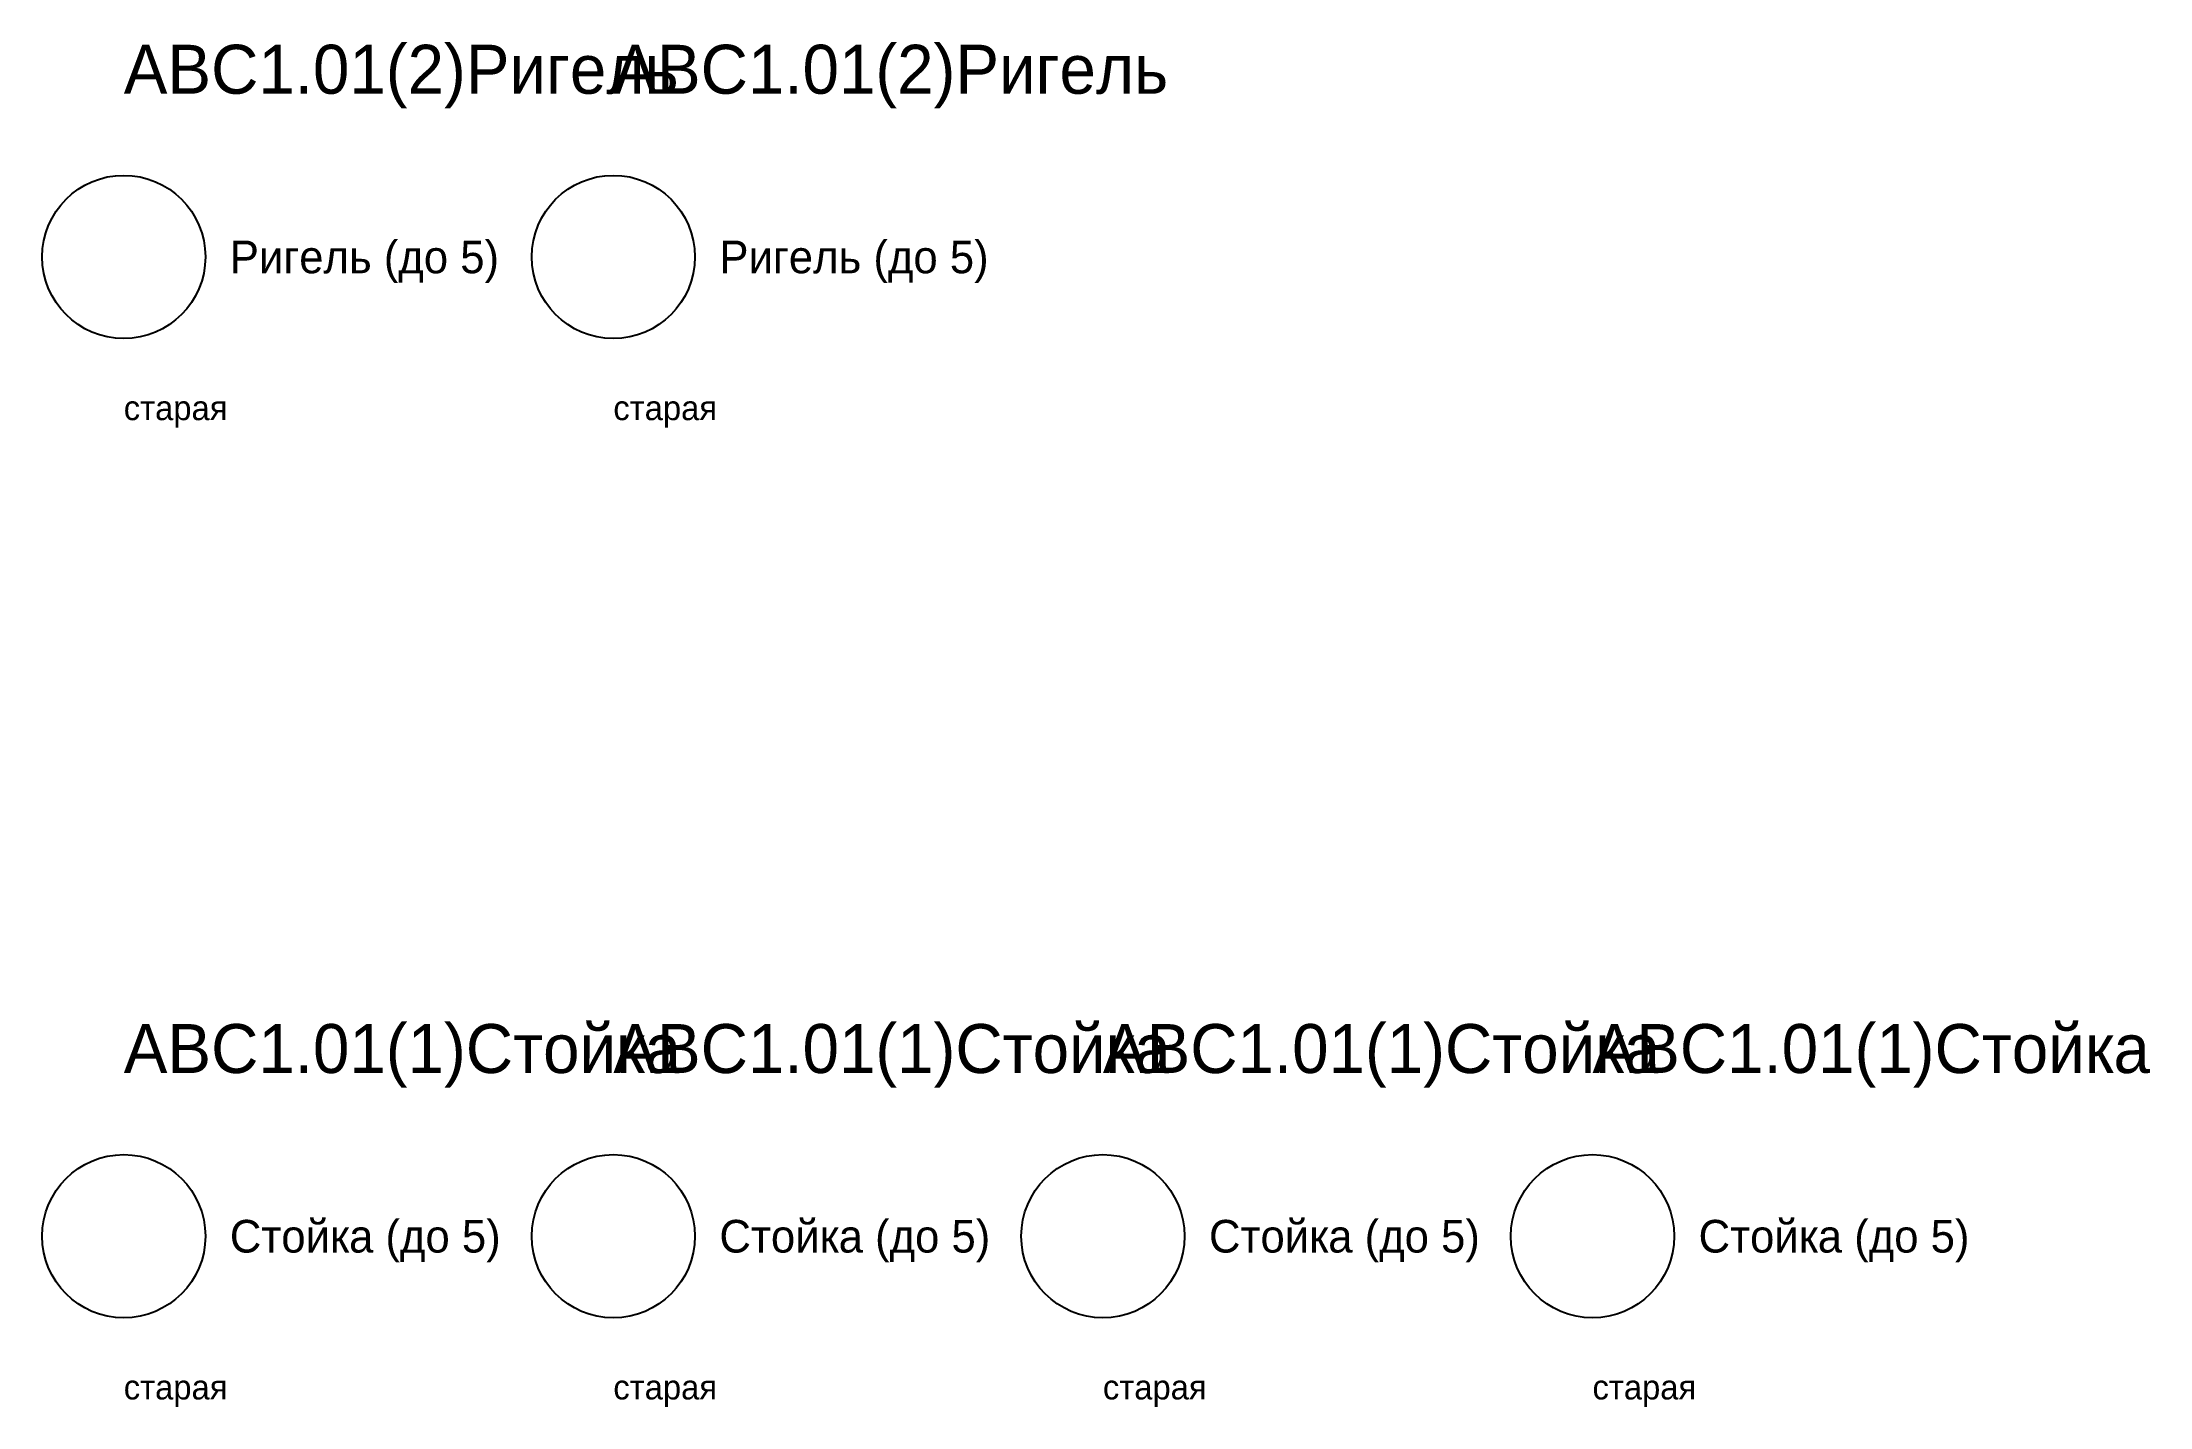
# Paper-space layout 'Лист 1' of a CAD drawing. Header units: millimetres. Extents: x 900 to 20275, y 791 to 2463.
# Drawn here: x 900 to 3483, y 791 to 2463 of the extents above; entities outside this region: 1.
import ezdxf

# ---------------------------------------------------------------- set-up
doc = ezdxf.new("R2010")
doc.units = ezdxf.units.MM

# ---------------------------------------------------------------- blocks, each defined once
blk = doc.blocks.new('Стойка')
blk.add_circle((0, 0), 100)
blk.add_text('Стойка (до 5)', height=40).set_placement((130, -20))
blk = doc.blocks.new('ABC1.01(1)Стойка')
blk.add_blockref('Стойка', (0, 0))
for s, height, p in [('ABC1.01(1)Стойка', 60, (0, 200)), ('старая', 30, (0, -200))]:
    blk.add_text(s, height=height).set_placement(p)
blk = doc.blocks.new('Ригель')
blk.add_circle((0, 0), 100)
blk.add_text('Ригель (до 5)', height=40).set_placement((130, -20))
blk = doc.blocks.new('ABC1.01(2)Ригель')
blk.add_blockref('Ригель', (0, 0))
for s, height, p in [('ABC1.01(2)Ригель', 60, (0, 200)), ('старая', 30, (0, -200))]:
    blk.add_text(s, height=height).set_placement(p)
blk = doc.blocks.new('ЧУЖОЙ')
blk.add_circle((0, 0), 60)
blk.add_text('ЧУЖОЙ', height=40).set_placement((80, -15))

psp = doc.layouts.new('Лист 1')

# ---------------------------------------------------------------- block references
for name, p in [('ABC1.01(2)Ригель', (1000, 2200)), ('ABC1.01(2)Ригель', (1600, 2200)), ('ABC1.01(1)Стойка', (1000, 1000)), ('ABC1.01(1)Стойка', (1600, 1000)), ('ABC1.01(1)Стойка', (2200, 1000)), ('ABC1.01(1)Стойка', (2800, 1000)), ('ЧУЖОЙ', (20000, 1000))]:
    psp.add_blockref(name, p)

doc.saveas('drawing.dxf')
